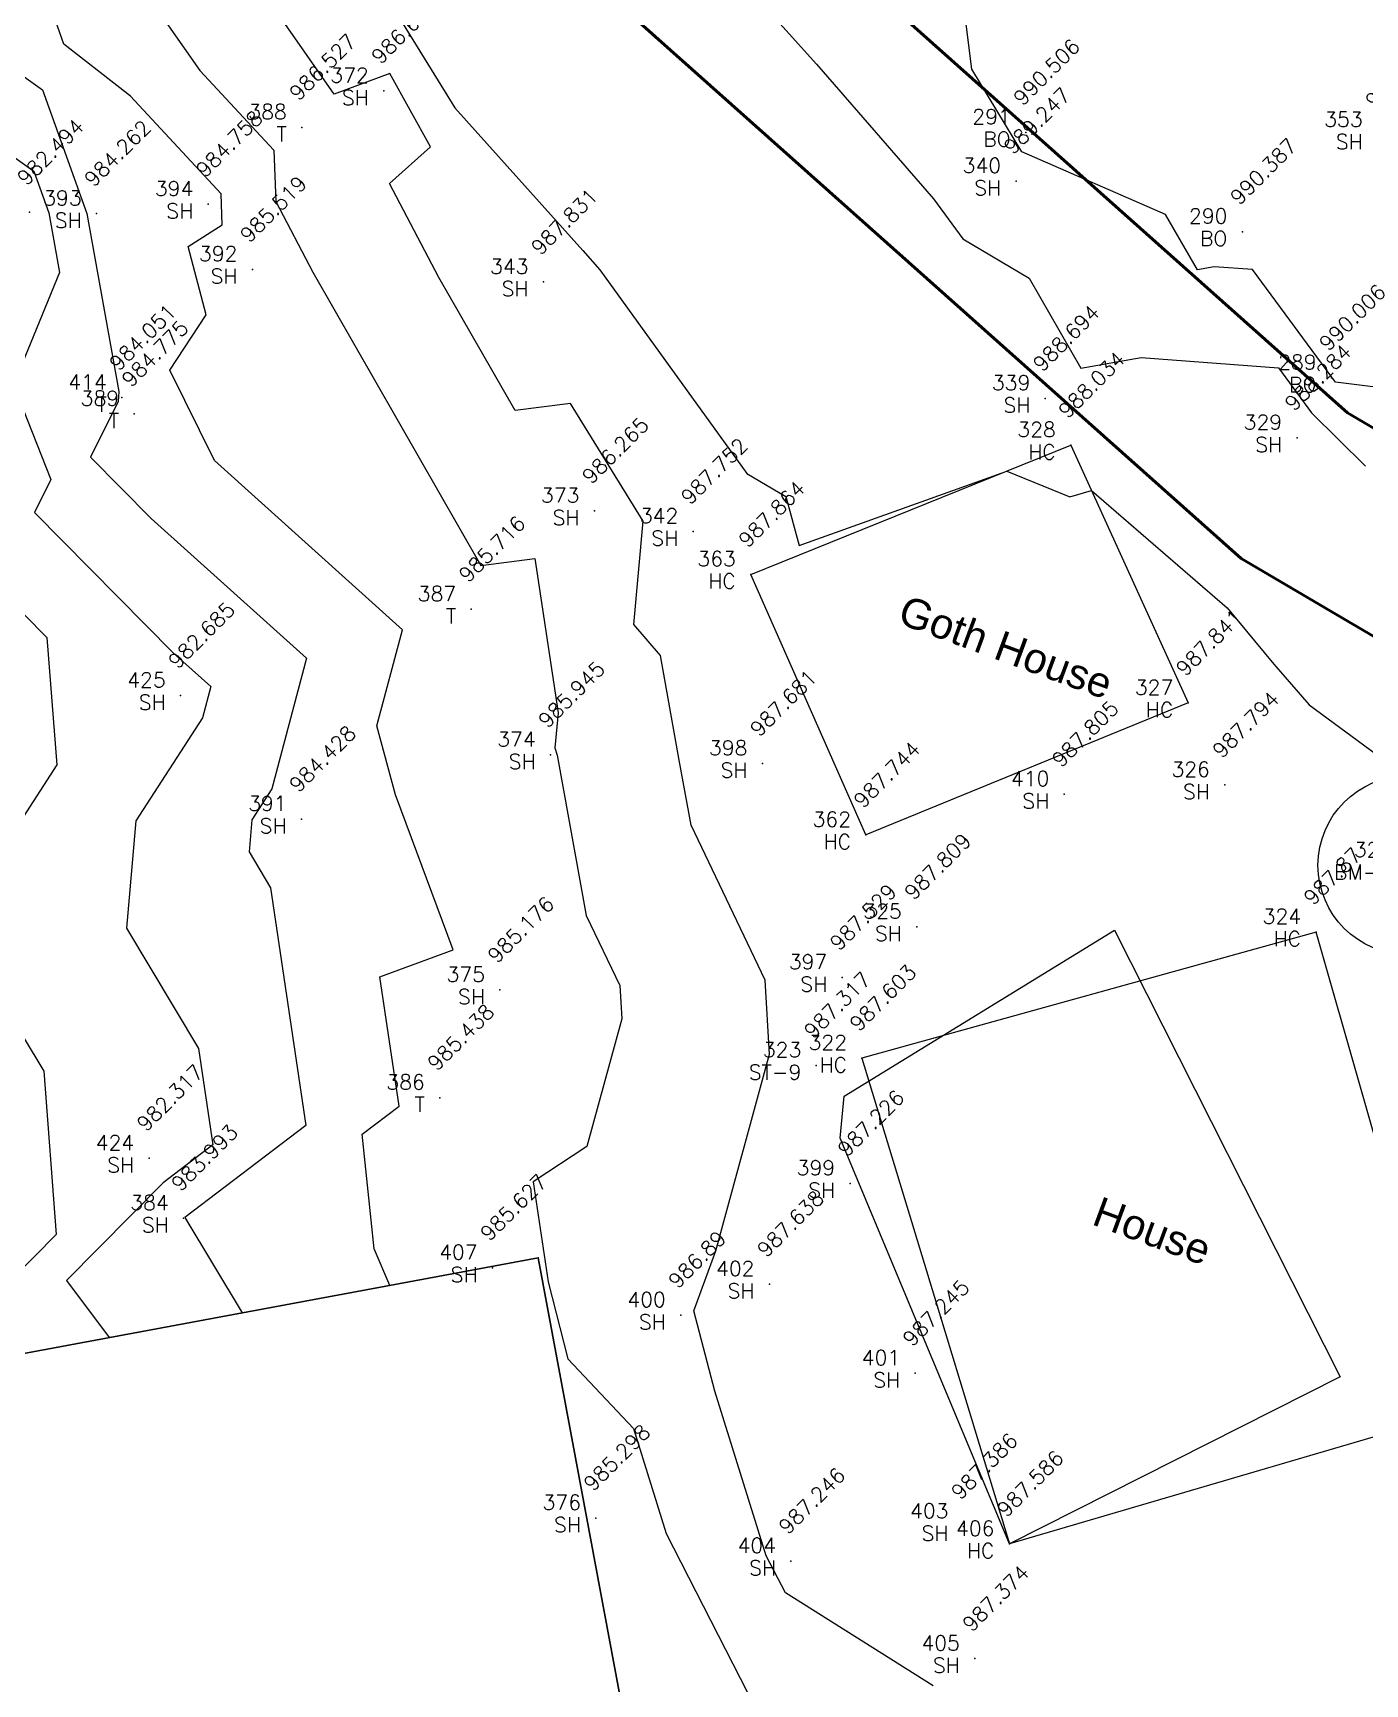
# Model space of a CAD drawing. Header units: metres. Extents: x 319894 to 3389272, y 120 to 6136017.
# Drawn here: x 320783.67 to 320805.95, y 3067860.45 to 3067888.07 of the extents above; entities that cross this region are included whole.
import ezdxf
from ezdxf.enums import TextEntityAlignment as Align

# ---------------------------------------------------------------- set-up
doc = ezdxf.new("R2010")
doc.units = ezdxf.units.M
doc.header["$MEASUREMENT"] = 0
for name, color, linetype in [('BM-2', 7, 'Continuous'), ('BO', 7, 'Continuous'), ('Contour', 254, 'Continuous'), ('HC', 7, 'Continuous'), ('Index_Contour', 8, 'Continuous'), ('Points', 7, 'Continuous'), ('Points-ELV', 6, 'Continuous'), ('Points-NUM', 4, 'Continuous'), ('Points-TXT', 3, 'Continuous'), ('SH', 7, 'Continuous'), ('ST-9', 7, 'Continuous'), ('T', 7, 'Continuous')]:
    doc.layers.add(name, color=color, linetype=linetype)
doc.layers.add('wall', color=4, linetype='Continuous', lineweight=30)
doc.styles.add('romans', font='romans.shx')
doc.styles.get("Standard").update_dxf_attribs({"font": 'arial.ttf'})

# ---------------------------------------------------------------- blocks, each defined once
blk = doc.blocks.new('POINTS')
at = {"layer": 'Points'}
blk.add_line((0, 0), (0, 0), dxfattribs=at)
blk.add_point((0, 0), dxfattribs=at)
at = {"layer": 'Points-ELV', "style": 'romans'}
blk.add_attdef('ELEV', text='', height=1, rotation=45, dxfattribs=at).set_placement((0, 0), align=Align.BOTTOM_LEFT)
at = {"layer": 'Points-NUM', "style": 'romans'}
blk.add_attdef('PTNUM', text='', height=1, dxfattribs=at).set_placement((0, 0), align=Align.BOTTOM_RIGHT)
at = {"layer": 'Points-TXT', "style": 'romans'}
blk.add_attdef('DESC', text='', height=1, dxfattribs=at).set_placement((0, 0), align=Align.BOTTOM_RIGHT)

msp = doc.modelspace()

# ---------------------------------------------------------------- linework, layer by layer
at = {"color": 3, "lineweight": 50, "elevation": 987.586}
for points in [[(320837.849, 3067892.947), (320832.529, 3067891.702), (320832.107, 3067886.102), (320823.962, 3067873.868), (320818.085, 3067874.404), (320805.657, 3067881.713), (320787.148, 3067898.206), (320781.299, 3067903.444), (320777.917, 3067902.345), (320765.452, 3067887.9), (320765.742, 3067881.201), (320760.327, 3067874.569), (320762.69, 3067869.453), (320761.66, 3067864.603), (320762.922, 3067848.287), (320767.166, 3067836.153), (320773.116, 3067821.854), (320784.535, 3067816.74), (320788.414, 3067815.483), (320791.297, 3067813.735), (320805.956, 3067813.505), (320829.07, 3067812.426), (320835.701, 3067815.002), (320840.969, 3067815.97)], [(320837.25, 3067889.726), (320835.355, 3067889.282), (320835.039, 3067885.094), (320825.469, 3067870.719), (320817.143, 3067871.477), (320803.882, 3067879.277), (320785.149, 3067895.968), (320780.584, 3067900.057), (320779.641, 3067899.75), (320768.501, 3067886.841), (320768.788, 3067880.189), (320763.837, 3067874.124), (320765.831, 3067869.806), (320764.684, 3067864.403), (320765.883, 3067848.908), (320769.969, 3067837.226), (320775.428, 3067824.106), (320785.613, 3067819.544), (320789.671, 3067818.229), (320792.157, 3067816.722), (320806.05, 3067816.504), (320828.576, 3067815.452), (320834.88, 3067817.901), (320839.51, 3067818.752)]]:
    msp.add_lwpolyline(points, dxfattribs=at)
at = {"color": 1, "lineweight": 30, "elevation": 987.586}
msp.add_lwpolyline([(320837.849, 3067892.947), (320832.529, 3067891.702), (320832.107, 3067886.102), (320823.962, 3067873.868), (320818.085, 3067874.404), (320805.657, 3067881.713), (320787.148, 3067898.206), (320781.299, 3067903.444), (320777.917, 3067902.345), (320765.452, 3067887.9), (320765.742, 3067881.201), (320760.327, 3067874.569), (320762.69, 3067869.453), (320761.66, 3067864.603), (320762.922, 3067848.287), (320767.166, 3067836.153), (320773.116, 3067821.854), (320784.535, 3067816.74), (320788.414, 3067815.483), (320791.297, 3067813.735), (320805.956, 3067813.505), (320829.07, 3067812.426), (320835.701, 3067815.002), (320840.969, 3067815.97)], dxfattribs=at)
at = {"color": 1, "elevation": 987.586}
msp.add_lwpolyline([(320777.917, 3067902.345), (320765.452, 3067887.9), (320765.742, 3067881.201), (320760.327, 3067874.569), (320762.69, 3067869.453), (320761.66, 3067864.603), (320762.922, 3067848.287), (320767.166, 3067836.153), (320773.116, 3067821.854), (320781.932, 3067817.905), (320791.95, 3067819.881), (320794.953, 3067820.178), (320802.116, 3067822.366), (320808.503, 3067825.368), (320811.983, 3067828.431), (320818.784, 3067836.424), (320822.771, 3067843.302), (320824.889, 3067850.949), (320827.341, 3067862.58), (320827.988, 3067866.319), (320820.168, 3067865.216), (320817.346, 3067874.838), (320805.657, 3067881.713), (320787.148, 3067898.206)], dxfattribs=at)
for points, elevation in [([(320802.995, 3067876.86), (320797.605, 3067874.653), (320795.678, 3067879.011), (320801.029, 3067881.173), (320802.995, 3067876.86)], 987.841), ([(320807.435, 3067864.974), (320805.132, 3067873.029), (320797.538, 3067870.919), (320800.003, 3067862.793)], 987.78), ([(320807.435, 3067864.974), (320800.003, 3067862.793)], 987.78)]:
    msp.add_lwpolyline(points, dxfattribs=dict(elevation=elevation))
at = {"elevation": 987.586}
msp.add_lwpolyline([(320801.761, 3067873.059), (320805.537, 3067865.591), (320800.003, 3067862.793), (320797.174, 3067869.578), (320797.238, 3067870.281)], close=True, dxfattribs=at)
msp.add_circle((320806.658, 3067874.146, 987.873), 1.493)
at = {"layer": 'Contour'}
for points in [[(320770.826, 3067898.965), (320770.971, 3067899.075), (320773.787, 3067897.688), (320775.571, 3067896.267), (320778.802, 3067894.106), (320780.071, 3067894.123), (320781.886, 3067890.288), (320782.118, 3067888.338), (320783.833, 3067887.118), (320784.571, 3067885.048), (320785.107, 3067882.068), (320785.1, 3067881.9), (320784.635, 3067880.973), (320785.652, 3067879.947), (320788.25, 3067877.61), (320787.668, 3067875.424), (320787.334, 3067874.908), (320787.287, 3067874.371), (320787.648, 3067873.767), (320788.237, 3067869.791), (320786.214, 3067868.252), (320787.169, 3067866.658)], [(320769.337, 3067896.968), (320769.602, 3067897.169), (320774.737, 3067894.64), (320775.653, 3067893.91), (320777.312, 3067892.801), (320779.533, 3067892.831), (320780.173, 3067891.48), (320780.591, 3067887.959), (320783.689, 3067885.756), (320783.936, 3067885.061), (320784.116, 3067884.059), (320783.348, 3067882.182), (320783.974, 3067880.599), (320783.696, 3067880.044), (320786.025, 3067877.694), (320786.647, 3067877.134), (320786.508, 3067876.61), (320785.393, 3067874.889), (320785.235, 3067873.096), (320786.44, 3067871.08), (320786.679, 3067869.467), (320785.851, 3067868.836), (320784.236, 3067867.201), (320784.948, 3067866.245)], [(320767.848, 3067894.971), (320768.233, 3067895.263), (320775.687, 3067891.592), (320775.821, 3067891.496), (320776.116, 3067891.5), (320777.043, 3067890.566), (320778.17, 3067888.361), (320779.129, 3067887.561), (320780.423, 3067884.835), (320781.8, 3067882.812), (320781.626, 3067882.388), (320782.848, 3067879.298), (320782.756, 3067879.114), (320783.907, 3067877.953), (320784.07, 3067875.823), (320783.452, 3067874.869), (320783.182, 3067871.82), (320783.852, 3067870.7), (320784.061, 3067867.972), (320782.265, 3067866.153), (320782.531, 3067865.795)], [(320785.601, 3067888.677), (320786.465, 3067887.439), (320787.702, 3067886.105), (320787.736, 3067885.246), (320788.355, 3067884.068), (320791.164, 3067879.162), (320792.068, 3067879.279), (320792.456, 3067876.694), (320792.403, 3067876.107), (320792.442, 3067875.988), (320792.926, 3067873.306), (320793.487, 3067872.133), (320793.519, 3067871.574), (320792.937, 3067869.444), (320792.037, 3067868.849), (320792.289, 3067867.178), (320792.621, 3067865.887), (320793.714, 3067864.723), (320794.264, 3067862.967), (320795.877, 3067859.819)], [(320795.811, 3067888.618), (320796.775, 3067887.544), (320798.737, 3067885.295), (320799.223, 3067884.621), (320800.334, 3067883.966), (320801.2, 3067882.459), (320802.208, 3067882.638), (320804.504, 3067882.468), (320805.055, 3067881.712), (320805.96, 3067880.821)], [(320798.726, 3067860.42), (320796.257, 3067861.975), (320795.938, 3067862.597), (320795.077, 3067865.348), (320794.725, 3067866.695), (320795.091, 3067867.695), (320795.99, 3067870.984), (320795.92, 3067872.222), (320794.679, 3067874.818), (320794.483, 3067875.905), (320794.171, 3067877.652), (320793.723, 3067878.174), (320793.88, 3067879.903), (320792.663, 3067881.871), (320791.736, 3067881.751), (320790.461, 3067883.977), (320789.634, 3067885.55), (320790.32, 3067886.164), (320789.641, 3067887.39), (320788.712, 3067887.042), (320787.692, 3067888.504)], [(320789.865, 3067888.213), (320790.729, 3067886.815), (320792.871, 3067884.428), (320793.155, 3067884.103), (320795.611, 3067880.701), (320796.266, 3067880.315), (320796.485, 3067879.493), (320799.959, 3067880.74), (320801.013, 3067880.306), (320801.376, 3067880.413), (320803.648, 3067878.452), (320804.424, 3067877.51), (320805.02, 3067876.829), (320806.749, 3067875.55)]]:
    msp.add_lwpolyline(points, dxfattribs=at)
at = {"layer": 'Index_Contour'}
for points in [[(320820.556, 3067891.207), (320814.311, 3067886.627), (320813.502, 3067886.245), (320810.818, 3067885.027), (320809.906, 3067884.647), (320808.942, 3067884.988), (320808.392, 3067881.912), (320806.622, 3067882.083), (320805.459, 3067882.227), (320804.069, 3067884.108), (320803.429, 3067884.155), (320803.148, 3067884.105), (320802.616, 3067885.029), (320800.212, 3067886.076), (320799.375, 3067887.462), (320799.107, 3067889.592)], [(320789.643, 3067867.119), (320789.377, 3067867.73), (320789.179, 3067869.647), (320789.795, 3067870.116), (320789.475, 3067872.278), (320790.702, 3067872.732), (320789.736, 3067875.323), (320789.425, 3067876.476), (320789.853, 3067878.086), (320786.711, 3067880.913), (320785.962, 3067882.425), (320786.57, 3067883.354), (320786.267, 3067884.497), (320786.839, 3067884.856), (320786.818, 3067885.379), (320785.306, 3067887.01), (320784.191, 3067887.882), (320783.978, 3067888.481)]]:
    msp.add_lwpolyline(points, dxfattribs=at)
at = {"layer": 'wall'}
msp.add_lwpolyline([(320782.078, 3067865.71), (320782.078, 3067865.71), (320792.125, 3067867.581), (320795.974, 3067846.939)], dxfattribs=at)

# ---------------------------------------------------------------- block references
at = {"layer": 'BM-2', "linetype": 'Continuous'}
ref = msp.add_blockref('POINTS', (320806.658, 3067874.146, 987.873), dxfattribs=at)
ref.add_attrib('PTNUM', '321', dxfattribs={"layer": 'Points-NUM', "height": 0.25, "style": 'romans'}).set_placement((320806.408, 3067874.208, 987.873), align=Align.BOTTOM_RIGHT)
ref.add_attrib('DESC', 'BM-2', dxfattribs={"layer": 'Points-TXT', "height": 0.25, "style": 'romans'}).set_placement((320806.408, 3067873.833, 987.873), align=Align.BOTTOM_RIGHT)
ref.add_attrib('ELEV', '987.873', dxfattribs={"layer": 'Points-ELV', "height": 0.25, "rotation": 45, "style": 'romans'}).set_placement((320806.658, 3067874.521, 987.873), align=Align.BOTTOM_LEFT)
at = {"layer": 'BO', "linetype": 'Continuous'}
ref = msp.add_blockref('POINTS', (320800.276, 3067886.404, 990.506), dxfattribs=at)
ref.add_attrib('PTNUM', '291', dxfattribs={"layer": 'Points-NUM', "height": 0.25, "style": 'romans'}).set_placement((320800.026, 3067886.466, 990.506), align=Align.BOTTOM_RIGHT)
ref.add_attrib('DESC', 'BO', dxfattribs={"layer": 'Points-TXT', "height": 0.25, "style": 'romans'}).set_placement((320800.026, 3067886.091, 990.506), align=Align.BOTTOM_RIGHT)
ref.add_attrib('ELEV', '990.506', dxfattribs={"layer": 'Points-ELV', "height": 0.25, "rotation": 45, "style": 'romans'}).set_placement((320800.276, 3067886.779, 990.506), align=Align.BOTTOM_LEFT)
ref = msp.add_blockref('POINTS', (320803.901, 3067884.742, 990.387), dxfattribs=at)
ref.add_attrib('PTNUM', '290', dxfattribs={"layer": 'Points-NUM', "height": 0.25, "style": 'romans'}).set_placement((320803.651, 3067884.804, 990.387), align=Align.BOTTOM_RIGHT)
ref.add_attrib('DESC', 'BO', dxfattribs={"layer": 'Points-TXT', "height": 0.25, "style": 'romans'}).set_placement((320803.651, 3067884.429, 990.387), align=Align.BOTTOM_RIGHT)
ref.add_attrib('ELEV', '990.387', dxfattribs={"layer": 'Points-ELV', "height": 0.25, "rotation": 45, "style": 'romans'}).set_placement((320803.901, 3067885.117, 990.387), align=Align.BOTTOM_LEFT)
ref = msp.add_blockref('POINTS', (320805.391, 3067882.299, 990.006), dxfattribs=at)
ref.add_attrib('PTNUM', '289', dxfattribs={"layer": 'Points-NUM', "height": 0.25, "style": 'romans'}).set_placement((320805.141, 3067882.361, 990.006), align=Align.BOTTOM_RIGHT)
ref.add_attrib('DESC', 'BO', dxfattribs={"layer": 'Points-TXT', "height": 0.25, "style": 'romans'}).set_placement((320805.141, 3067881.986, 990.006), align=Align.BOTTOM_RIGHT)
ref.add_attrib('ELEV', '990.006', dxfattribs={"layer": 'Points-ELV', "height": 0.25, "rotation": 45, "style": 'romans'}).set_placement((320805.391, 3067882.674, 990.006), align=Align.BOTTOM_LEFT)
at = {"layer": 'HC', "linetype": 'Continuous'}
ref = msp.add_blockref('POINTS', (320801.029, 3067881.173, 988.034), dxfattribs=at)
ref.add_attrib('PTNUM', '328', dxfattribs={"layer": 'Points-NUM', "height": 0.25, "style": 'romans'}).set_placement((320800.779, 3067881.235, 988.034), align=Align.BOTTOM_RIGHT)
ref.add_attrib('DESC', 'HC', dxfattribs={"layer": 'Points-TXT', "height": 0.25, "style": 'romans'}).set_placement((320800.779, 3067880.86, 988.034), align=Align.BOTTOM_RIGHT)
ref.add_attrib('ELEV', '988.034', dxfattribs={"layer": 'Points-ELV', "height": 0.25, "rotation": 45, "style": 'romans'}).set_placement((320801.029, 3067881.548, 988.034), align=Align.BOTTOM_LEFT)
ref = msp.add_blockref('POINTS', (320795.678, 3067879.011, 987.864), dxfattribs=at)
ref.add_attrib('PTNUM', '363', dxfattribs={"layer": 'Points-NUM', "height": 0.25, "style": 'romans'}).set_placement((320795.428, 3067879.073, 987.864), align=Align.BOTTOM_RIGHT)
ref.add_attrib('DESC', 'HC', dxfattribs={"layer": 'Points-TXT', "height": 0.25, "style": 'romans'}).set_placement((320795.428, 3067878.698, 987.864), align=Align.BOTTOM_RIGHT)
ref.add_attrib('ELEV', '987.864', dxfattribs={"layer": 'Points-ELV', "height": 0.25, "rotation": 45, "style": 'romans'}).set_placement((320795.678, 3067879.386, 987.864), align=Align.BOTTOM_LEFT)
ref = msp.add_blockref('POINTS', (320802.995, 3067876.86, 987.841), dxfattribs=at)
ref.add_attrib('PTNUM', '327', dxfattribs={"layer": 'Points-NUM', "height": 0.25, "style": 'romans'}).set_placement((320802.745, 3067876.922, 987.841), align=Align.BOTTOM_RIGHT)
ref.add_attrib('DESC', 'HC', dxfattribs={"layer": 'Points-TXT', "height": 0.25, "style": 'romans'}).set_placement((320802.745, 3067876.547, 987.841), align=Align.BOTTOM_RIGHT)
ref.add_attrib('ELEV', '987.841', dxfattribs={"layer": 'Points-ELV', "height": 0.25, "rotation": 45, "style": 'romans'}).set_placement((320802.995, 3067877.235, 987.841), align=Align.BOTTOM_LEFT)
ref = msp.add_blockref('POINTS', (320797.605, 3067874.653, 987.744), dxfattribs=at)
ref.add_attrib('PTNUM', '362', dxfattribs={"layer": 'Points-NUM', "height": 0.25, "style": 'romans'}).set_placement((320797.355, 3067874.715, 987.744), align=Align.BOTTOM_RIGHT)
ref.add_attrib('DESC', 'HC', dxfattribs={"layer": 'Points-TXT', "height": 0.25, "style": 'romans'}).set_placement((320797.355, 3067874.34, 987.744), align=Align.BOTTOM_RIGHT)
ref.add_attrib('ELEV', '987.744', dxfattribs={"layer": 'Points-ELV', "height": 0.25, "rotation": 45, "style": 'romans'}).set_placement((320797.605, 3067875.028, 987.744), align=Align.BOTTOM_LEFT)
ref = msp.add_blockref('POINTS', (320805.132, 3067873.029, 987.87), dxfattribs=at)
ref.add_attrib('PTNUM', '324', dxfattribs={"layer": 'Points-NUM', "height": 0.25, "style": 'romans'}).set_placement((320804.882, 3067873.091, 987.87), align=Align.BOTTOM_RIGHT)
ref.add_attrib('DESC', 'HC', dxfattribs={"layer": 'Points-TXT', "height": 0.25, "style": 'romans'}).set_placement((320804.882, 3067872.716, 987.87), align=Align.BOTTOM_RIGHT)
ref.add_attrib('ELEV', '987.87', dxfattribs={"layer": 'Points-ELV', "height": 0.25, "rotation": 45, "style": 'romans'}).set_placement((320805.132, 3067873.404, 987.87), align=Align.BOTTOM_LEFT)
ref = msp.add_blockref('POINTS', (320797.538, 3067870.919, 987.603), dxfattribs=at)
ref.add_attrib('PTNUM', '322', dxfattribs={"layer": 'Points-NUM', "height": 0.25, "style": 'romans'}).set_placement((320797.288, 3067870.981, 987.603), align=Align.BOTTOM_RIGHT)
ref.add_attrib('DESC', 'HC', dxfattribs={"layer": 'Points-TXT', "height": 0.25, "style": 'romans'}).set_placement((320797.288, 3067870.606, 987.603), align=Align.BOTTOM_RIGHT)
ref.add_attrib('ELEV', '987.603', dxfattribs={"layer": 'Points-ELV', "height": 0.25, "rotation": 45, "style": 'romans'}).set_placement((320797.538, 3067871.294, 987.603), align=Align.BOTTOM_LEFT)
ref = msp.add_blockref('POINTS', (320800.003, 3067862.793, 987.586), dxfattribs=at)
ref.add_attrib('PTNUM', '406', dxfattribs={"layer": 'Points-NUM', "height": 0.25, "style": 'romans'}).set_placement((320799.753, 3067862.855, 987.586), align=Align.BOTTOM_RIGHT)
ref.add_attrib('DESC', 'HC', dxfattribs={"layer": 'Points-TXT', "height": 0.25, "style": 'romans'}).set_placement((320799.753, 3067862.48, 987.586), align=Align.BOTTOM_RIGHT)
ref.add_attrib('ELEV', '987.586', dxfattribs={"layer": 'Points-ELV', "height": 0.25, "rotation": 45, "style": 'romans'}).set_placement((320800.003, 3067863.168, 987.586), align=Align.BOTTOM_LEFT)
at = {"layer": 'SH', "linetype": 'Continuous'}
ref = msp.add_blockref('POINTS', (320789.539, 3067887.098, 986.657), dxfattribs=at)
ref.add_attrib('PTNUM', '372', dxfattribs={"layer": 'Points-NUM', "height": 0.25, "style": 'romans'}).set_placement((320789.289, 3067887.16, 986.657), align=Align.BOTTOM_RIGHT)
ref.add_attrib('DESC', 'SH', dxfattribs={"layer": 'Points-TXT', "height": 0.25, "style": 'romans'}).set_placement((320789.289, 3067886.785, 986.657), align=Align.BOTTOM_RIGHT)
ref.add_attrib('ELEV', '986.657', dxfattribs={"layer": 'Points-ELV', "height": 0.25, "rotation": 45, "style": 'romans'}).set_placement((320789.539, 3067887.473, 986.657), align=Align.BOTTOM_LEFT)
ref = msp.add_blockref('POINTS', (320806.162, 3067886.361, 990.264), dxfattribs=at)
ref.add_attrib('PTNUM', '353', dxfattribs={"layer": 'Points-NUM', "height": 0.25, "style": 'romans'}).set_placement((320805.912, 3067886.423, 990.264), align=Align.BOTTOM_RIGHT)
ref.add_attrib('DESC', 'SH', dxfattribs={"layer": 'Points-TXT', "height": 0.25, "style": 'romans'}).set_placement((320805.912, 3067886.048, 990.264), align=Align.BOTTOM_RIGHT)
ref.add_attrib('ELEV', '990.264', dxfattribs={"layer": 'Points-ELV', "height": 0.25, "rotation": 45, "style": 'romans'}).set_placement((320806.162, 3067886.736, 990.264), align=Align.BOTTOM_LEFT)
ref = msp.add_blockref('POINTS', (320800.115, 3067885.589, 989.247), dxfattribs=at)
ref.add_attrib('PTNUM', '340', dxfattribs={"layer": 'Points-NUM', "height": 0.25, "style": 'romans'}).set_placement((320799.865, 3067885.651, 989.247), align=Align.BOTTOM_RIGHT)
ref.add_attrib('DESC', 'SH', dxfattribs={"layer": 'Points-TXT', "height": 0.25, "style": 'romans'}).set_placement((320799.865, 3067885.276, 989.247), align=Align.BOTTOM_RIGHT)
ref.add_attrib('ELEV', '989.247', dxfattribs={"layer": 'Points-ELV', "height": 0.25, "rotation": 45, "style": 'romans'}).set_placement((320800.115, 3067885.964, 989.247), align=Align.BOTTOM_LEFT)
ref = msp.add_blockref('POINTS', (320786.604, 3067885.203, 984.758), dxfattribs=at)
ref.add_attrib('PTNUM', '394', dxfattribs={"layer": 'Points-NUM', "height": 0.25, "style": 'romans'}).set_placement((320786.354, 3067885.265, 984.758), align=Align.BOTTOM_RIGHT)
ref.add_attrib('DESC', 'SH', dxfattribs={"layer": 'Points-TXT', "height": 0.25, "style": 'romans'}).set_placement((320786.354, 3067884.89, 984.758), align=Align.BOTTOM_RIGHT)
ref.add_attrib('ELEV', '984.758', dxfattribs={"layer": 'Points-ELV', "height": 0.25, "rotation": 45, "style": 'romans'}).set_placement((320786.604, 3067885.578, 984.758), align=Align.BOTTOM_LEFT)
ref = msp.add_blockref('POINTS', (320783.615, 3067885.067, 982.494), dxfattribs=at)
ref.add_attrib('PTNUM', '426', dxfattribs={"layer": 'Points-NUM', "height": 0.25, "style": 'romans'}).set_placement((320783.365, 3067885.129, 982.494), align=Align.BOTTOM_RIGHT)
ref.add_attrib('DESC', 'SH', dxfattribs={"layer": 'Points-TXT', "height": 0.25, "style": 'romans'}).set_placement((320783.365, 3067884.754, 982.494), align=Align.BOTTOM_RIGHT)
ref.add_attrib('ELEV', '982.494', dxfattribs={"layer": 'Points-ELV', "height": 0.25, "rotation": 45, "style": 'romans'}).set_placement((320783.615, 3067885.442, 982.494), align=Align.BOTTOM_LEFT)
ref = msp.add_blockref('POINTS', (320784.737, 3067885.045, 984.262), dxfattribs=at)
ref.add_attrib('PTNUM', '393', dxfattribs={"layer": 'Points-NUM', "height": 0.25, "style": 'romans'}).set_placement((320784.487, 3067885.107, 984.262), align=Align.BOTTOM_RIGHT)
ref.add_attrib('DESC', 'SH', dxfattribs={"layer": 'Points-TXT', "height": 0.25, "style": 'romans'}).set_placement((320784.487, 3067884.732, 984.262), align=Align.BOTTOM_RIGHT)
ref.add_attrib('ELEV', '984.262', dxfattribs={"layer": 'Points-ELV', "height": 0.25, "rotation": 45, "style": 'romans'}).set_placement((320784.737, 3067885.42, 984.262), align=Align.BOTTOM_LEFT)
ref = msp.add_blockref('POINTS', (320787.342, 3067884.112, 985.519), dxfattribs=at)
ref.add_attrib('PTNUM', '392', dxfattribs={"layer": 'Points-NUM', "height": 0.25, "style": 'romans'}).set_placement((320787.092, 3067884.174, 985.519), align=Align.BOTTOM_RIGHT)
ref.add_attrib('DESC', 'SH', dxfattribs={"layer": 'Points-TXT', "height": 0.25, "style": 'romans'}).set_placement((320787.092, 3067883.799, 985.519), align=Align.BOTTOM_RIGHT)
ref.add_attrib('ELEV', '985.519', dxfattribs={"layer": 'Points-ELV', "height": 0.25, "rotation": 45, "style": 'romans'}).set_placement((320787.342, 3067884.487, 985.519), align=Align.BOTTOM_LEFT)
ref = msp.add_blockref('POINTS', (320792.211, 3067883.902, 987.831), dxfattribs=at)
ref.add_attrib('PTNUM', '343', dxfattribs={"layer": 'Points-NUM', "height": 0.25, "style": 'romans'}).set_placement((320791.961, 3067883.964, 987.831), align=Align.BOTTOM_RIGHT)
ref.add_attrib('DESC', 'SH', dxfattribs={"layer": 'Points-TXT', "height": 0.25, "style": 'romans'}).set_placement((320791.961, 3067883.589, 987.831), align=Align.BOTTOM_RIGHT)
ref.add_attrib('ELEV', '987.831', dxfattribs={"layer": 'Points-ELV', "height": 0.25, "rotation": 45, "style": 'romans'}).set_placement((320792.211, 3067884.277, 987.831), align=Align.BOTTOM_LEFT)
ref = msp.add_blockref('POINTS', (320800.604, 3067881.955, 988.694), dxfattribs=at)
ref.add_attrib('PTNUM', '339', dxfattribs={"layer": 'Points-NUM', "height": 0.25, "style": 'romans'}).set_placement((320800.354, 3067882.017, 988.694), align=Align.BOTTOM_RIGHT)
ref.add_attrib('DESC', 'SH', dxfattribs={"layer": 'Points-TXT', "height": 0.25, "style": 'romans'}).set_placement((320800.354, 3067881.642, 988.694), align=Align.BOTTOM_RIGHT)
ref.add_attrib('ELEV', '988.694', dxfattribs={"layer": 'Points-ELV', "height": 0.25, "rotation": 45, "style": 'romans'}).set_placement((320800.604, 3067882.33, 988.694), align=Align.BOTTOM_LEFT)
ref = msp.add_blockref('POINTS', (320804.815, 3067881.295, 988.284), dxfattribs=at)
ref.add_attrib('PTNUM', '329', dxfattribs={"layer": 'Points-NUM', "height": 0.25, "style": 'romans'}).set_placement((320804.565, 3067881.357, 988.284), align=Align.BOTTOM_RIGHT)
ref.add_attrib('DESC', 'SH', dxfattribs={"layer": 'Points-TXT', "height": 0.25, "style": 'romans'}).set_placement((320804.565, 3067880.982, 988.284), align=Align.BOTTOM_RIGHT)
ref.add_attrib('ELEV', '988.284', dxfattribs={"layer": 'Points-ELV', "height": 0.25, "rotation": 45, "style": 'romans'}).set_placement((320804.815, 3067881.67, 988.284), align=Align.BOTTOM_LEFT)
ref = msp.add_blockref('POINTS', (320793.063, 3067880.074, 986.265), dxfattribs=at)
ref.add_attrib('PTNUM', '373', dxfattribs={"layer": 'Points-NUM', "height": 0.25, "style": 'romans'}).set_placement((320792.813, 3067880.136, 986.265), align=Align.BOTTOM_RIGHT)
ref.add_attrib('DESC', 'SH', dxfattribs={"layer": 'Points-TXT', "height": 0.25, "style": 'romans'}).set_placement((320792.813, 3067879.761, 986.265), align=Align.BOTTOM_RIGHT)
ref.add_attrib('ELEV', '986.265', dxfattribs={"layer": 'Points-ELV', "height": 0.25, "rotation": 45, "style": 'romans'}).set_placement((320793.063, 3067880.449, 986.265), align=Align.BOTTOM_LEFT)
ref = msp.add_blockref('POINTS', (320794.715, 3067879.729, 987.752), dxfattribs=at)
ref.add_attrib('PTNUM', '342', dxfattribs={"layer": 'Points-NUM', "height": 0.25, "style": 'romans'}).set_placement((320794.465, 3067879.791, 987.752), align=Align.BOTTOM_RIGHT)
ref.add_attrib('DESC', 'SH', dxfattribs={"layer": 'Points-TXT', "height": 0.25, "style": 'romans'}).set_placement((320794.465, 3067879.416, 987.752), align=Align.BOTTOM_RIGHT)
ref.add_attrib('ELEV', '987.752', dxfattribs={"layer": 'Points-ELV', "height": 0.25, "rotation": 45, "style": 'romans'}).set_placement((320794.715, 3067880.104, 987.752), align=Align.BOTTOM_LEFT)
ref = msp.add_blockref('POINTS', (320786.142, 3067876.984, 982.685), dxfattribs=at)
ref.add_attrib('PTNUM', '425', dxfattribs={"layer": 'Points-NUM', "height": 0.25, "style": 'romans'}).set_placement((320785.892, 3067877.046, 982.685), align=Align.BOTTOM_RIGHT)
ref.add_attrib('DESC', 'SH', dxfattribs={"layer": 'Points-TXT', "height": 0.25, "style": 'romans'}).set_placement((320785.892, 3067876.671, 982.685), align=Align.BOTTOM_RIGHT)
ref.add_attrib('ELEV', '982.685', dxfattribs={"layer": 'Points-ELV', "height": 0.25, "rotation": 45, "style": 'romans'}).set_placement((320786.142, 3067877.359, 982.685), align=Align.BOTTOM_LEFT)
ref = msp.add_blockref('POINTS', (320792.33, 3067875.993, 985.945), dxfattribs=at)
ref.add_attrib('PTNUM', '374', dxfattribs={"layer": 'Points-NUM', "height": 0.25, "style": 'romans'}).set_placement((320792.08, 3067876.055, 985.945), align=Align.BOTTOM_RIGHT)
ref.add_attrib('DESC', 'SH', dxfattribs={"layer": 'Points-TXT', "height": 0.25, "style": 'romans'}).set_placement((320792.08, 3067875.68, 985.945), align=Align.BOTTOM_RIGHT)
ref.add_attrib('ELEV', '985.945', dxfattribs={"layer": 'Points-ELV', "height": 0.25, "rotation": 45, "style": 'romans'}).set_placement((320792.33, 3067876.368, 985.945), align=Align.BOTTOM_LEFT)
ref = msp.add_blockref('POINTS', (320795.872, 3067875.848, 987.681), dxfattribs=at)
ref.add_attrib('PTNUM', '398', dxfattribs={"layer": 'Points-NUM', "height": 0.25, "style": 'romans'}).set_placement((320795.622, 3067875.91, 987.681), align=Align.BOTTOM_RIGHT)
ref.add_attrib('DESC', 'SH', dxfattribs={"layer": 'Points-TXT', "height": 0.25, "style": 'romans'}).set_placement((320795.622, 3067875.535, 987.681), align=Align.BOTTOM_RIGHT)
ref.add_attrib('ELEV', '987.681', dxfattribs={"layer": 'Points-ELV', "height": 0.25, "rotation": 45, "style": 'romans'}).set_placement((320795.872, 3067876.223, 987.681), align=Align.BOTTOM_LEFT)
ref = msp.add_blockref('POINTS', (320803.607, 3067875.489, 987.794), dxfattribs=at)
ref.add_attrib('PTNUM', '326', dxfattribs={"layer": 'Points-NUM', "height": 0.25, "style": 'romans'}).set_placement((320803.357, 3067875.551, 987.794), align=Align.BOTTOM_RIGHT)
ref.add_attrib('DESC', 'SH', dxfattribs={"layer": 'Points-TXT', "height": 0.25, "style": 'romans'}).set_placement((320803.357, 3067875.176, 987.794), align=Align.BOTTOM_RIGHT)
ref.add_attrib('ELEV', '987.794', dxfattribs={"layer": 'Points-ELV', "height": 0.25, "rotation": 45, "style": 'romans'}).set_placement((320803.607, 3067875.864, 987.794), align=Align.BOTTOM_LEFT)
ref = msp.add_blockref('POINTS', (320800.921, 3067875.334, 987.805), dxfattribs=at)
ref.add_attrib('PTNUM', '410', dxfattribs={"layer": 'Points-NUM', "height": 0.25, "style": 'romans'}).set_placement((320800.671, 3067875.396, 987.805), align=Align.BOTTOM_RIGHT)
ref.add_attrib('DESC', 'SH', dxfattribs={"layer": 'Points-TXT', "height": 0.25, "style": 'romans'}).set_placement((320800.671, 3067875.021, 987.805), align=Align.BOTTOM_RIGHT)
ref.add_attrib('ELEV', '987.805', dxfattribs={"layer": 'Points-ELV', "height": 0.25, "rotation": 45, "style": 'romans'}).set_placement((320800.921, 3067875.709, 987.805), align=Align.BOTTOM_LEFT)
ref = msp.add_blockref('POINTS', (320788.165, 3067874.917, 984.428), dxfattribs=at)
ref.add_attrib('PTNUM', '391', dxfattribs={"layer": 'Points-NUM', "height": 0.25, "style": 'romans'}).set_placement((320787.915, 3067874.979, 984.428), align=Align.BOTTOM_RIGHT)
ref.add_attrib('DESC', 'SH', dxfattribs={"layer": 'Points-TXT', "height": 0.25, "style": 'romans'}).set_placement((320787.915, 3067874.604, 984.428), align=Align.BOTTOM_RIGHT)
ref.add_attrib('ELEV', '984.428', dxfattribs={"layer": 'Points-ELV', "height": 0.25, "rotation": 45, "style": 'romans'}).set_placement((320788.165, 3067875.292, 984.428), align=Align.BOTTOM_LEFT)
ref = msp.add_blockref('POINTS', (320798.454, 3067873.116, 987.809), dxfattribs=at)
ref.add_attrib('PTNUM', '325', dxfattribs={"layer": 'Points-NUM', "height": 0.25, "style": 'romans'}).set_placement((320798.204, 3067873.178, 987.809), align=Align.BOTTOM_RIGHT)
ref.add_attrib('DESC', 'SH', dxfattribs={"layer": 'Points-TXT', "height": 0.25, "style": 'romans'}).set_placement((320798.204, 3067872.803, 987.809), align=Align.BOTTOM_RIGHT)
ref.add_attrib('ELEV', '987.809', dxfattribs={"layer": 'Points-ELV', "height": 0.25, "rotation": 45, "style": 'romans'}).set_placement((320798.454, 3067873.491, 987.809), align=Align.BOTTOM_LEFT)
ref = msp.add_blockref('POINTS', (320797.207, 3067872.269, 987.529), dxfattribs=at)
ref.add_attrib('PTNUM', '397', dxfattribs={"layer": 'Points-NUM', "height": 0.25, "style": 'romans'}).set_placement((320796.957, 3067872.331, 987.529), align=Align.BOTTOM_RIGHT)
ref.add_attrib('DESC', 'SH', dxfattribs={"layer": 'Points-TXT', "height": 0.25, "style": 'romans'}).set_placement((320796.957, 3067871.956, 987.529), align=Align.BOTTOM_RIGHT)
ref.add_attrib('ELEV', '987.529', dxfattribs={"layer": 'Points-ELV', "height": 0.25, "rotation": 45, "style": 'romans'}).set_placement((320797.207, 3067872.644, 987.529), align=Align.BOTTOM_LEFT)
ref = msp.add_blockref('POINTS', (320791.482, 3067872.06, 985.176), dxfattribs=at)
ref.add_attrib('PTNUM', '375', dxfattribs={"layer": 'Points-NUM', "height": 0.25, "style": 'romans'}).set_placement((320791.232, 3067872.122, 985.176), align=Align.BOTTOM_RIGHT)
ref.add_attrib('DESC', 'SH', dxfattribs={"layer": 'Points-TXT', "height": 0.25, "style": 'romans'}).set_placement((320791.232, 3067871.747, 985.176), align=Align.BOTTOM_RIGHT)
ref.add_attrib('ELEV', '985.176', dxfattribs={"layer": 'Points-ELV', "height": 0.25, "rotation": 45, "style": 'romans'}).set_placement((320791.482, 3067872.435, 985.176), align=Align.BOTTOM_LEFT)
ref = msp.add_blockref('POINTS', (320785.615, 3067869.245, 982.317), dxfattribs=at)
ref.add_attrib('PTNUM', '424', dxfattribs={"layer": 'Points-NUM', "height": 0.25, "style": 'romans'}).set_placement((320785.365, 3067869.307, 982.317), align=Align.BOTTOM_RIGHT)
ref.add_attrib('DESC', 'SH', dxfattribs={"layer": 'Points-TXT', "height": 0.25, "style": 'romans'}).set_placement((320785.365, 3067868.932, 982.317), align=Align.BOTTOM_RIGHT)
ref.add_attrib('ELEV', '982.317', dxfattribs={"layer": 'Points-ELV', "height": 0.25, "rotation": 45, "style": 'romans'}).set_placement((320785.615, 3067869.62, 982.317), align=Align.BOTTOM_LEFT)
ref = msp.add_blockref('POINTS', (320797.338, 3067868.823, 987.226), dxfattribs=at)
ref.add_attrib('PTNUM', '399', dxfattribs={"layer": 'Points-NUM', "height": 0.25, "style": 'romans'}).set_placement((320797.088, 3067868.885, 987.226), align=Align.BOTTOM_RIGHT)
ref.add_attrib('DESC', 'SH', dxfattribs={"layer": 'Points-TXT', "height": 0.25, "style": 'romans'}).set_placement((320797.088, 3067868.51, 987.226), align=Align.BOTTOM_RIGHT)
ref.add_attrib('ELEV', '987.226', dxfattribs={"layer": 'Points-ELV', "height": 0.25, "rotation": 45, "style": 'romans'}).set_placement((320797.338, 3067869.198, 987.226), align=Align.BOTTOM_LEFT)
ref = msp.add_blockref('POINTS', (320786.193, 3067868.242, 983.993), dxfattribs=at)
ref.add_attrib('PTNUM', '384', dxfattribs={"layer": 'Points-NUM', "height": 0.25, "style": 'romans'}).set_placement((320785.943, 3067868.304, 983.993), align=Align.BOTTOM_RIGHT)
ref.add_attrib('DESC', 'SH', dxfattribs={"layer": 'Points-TXT', "height": 0.25, "style": 'romans'}).set_placement((320785.943, 3067867.929, 983.993), align=Align.BOTTOM_RIGHT)
ref.add_attrib('ELEV', '983.993', dxfattribs={"layer": 'Points-ELV', "height": 0.25, "rotation": 45, "style": 'romans'}).set_placement((320786.193, 3067868.617, 983.993), align=Align.BOTTOM_LEFT)
ref = msp.add_blockref('POINTS', (320791.359, 3067867.412, 985.627), dxfattribs=at)
ref.add_attrib('PTNUM', '407', dxfattribs={"layer": 'Points-NUM', "height": 0.25, "style": 'romans'}).set_placement((320791.109, 3067867.474, 985.627), align=Align.BOTTOM_RIGHT)
ref.add_attrib('DESC', 'SH', dxfattribs={"layer": 'Points-TXT', "height": 0.25, "style": 'romans'}).set_placement((320791.109, 3067867.099, 985.627), align=Align.BOTTOM_RIGHT)
ref.add_attrib('ELEV', '985.627', dxfattribs={"layer": 'Points-ELV', "height": 0.25, "rotation": 45, "style": 'romans'}).set_placement((320791.359, 3067867.787, 985.627), align=Align.BOTTOM_LEFT)
ref = msp.add_blockref('POINTS', (320795.99, 3067867.139, 987.638), dxfattribs=at)
ref.add_attrib('PTNUM', '402', dxfattribs={"layer": 'Points-NUM', "height": 0.25, "style": 'romans'}).set_placement((320795.74, 3067867.201, 987.638), align=Align.BOTTOM_RIGHT)
ref.add_attrib('DESC', 'SH', dxfattribs={"layer": 'Points-TXT', "height": 0.25, "style": 'romans'}).set_placement((320795.74, 3067866.826, 987.638), align=Align.BOTTOM_RIGHT)
ref.add_attrib('ELEV', '987.638', dxfattribs={"layer": 'Points-ELV', "height": 0.25, "rotation": 45, "style": 'romans'}).set_placement((320795.99, 3067867.514, 987.638), align=Align.BOTTOM_LEFT)
ref = msp.add_blockref('POINTS', (320794.507, 3067866.619, 986.89), dxfattribs=at)
ref.add_attrib('PTNUM', '400', dxfattribs={"layer": 'Points-NUM', "height": 0.25, "style": 'romans'}).set_placement((320794.257, 3067866.681, 986.89), align=Align.BOTTOM_RIGHT)
ref.add_attrib('DESC', 'SH', dxfattribs={"layer": 'Points-TXT', "height": 0.25, "style": 'romans'}).set_placement((320794.257, 3067866.306, 986.89), align=Align.BOTTOM_RIGHT)
ref.add_attrib('ELEV', '986.89', dxfattribs={"layer": 'Points-ELV', "height": 0.25, "rotation": 45, "style": 'romans'}).set_placement((320794.507, 3067866.994, 986.89), align=Align.BOTTOM_LEFT)
ref = msp.add_blockref('POINTS', (320798.426, 3067865.648, 987.245), dxfattribs=at)
ref.add_attrib('PTNUM', '401', dxfattribs={"layer": 'Points-NUM', "height": 0.25, "style": 'romans'}).set_placement((320798.176, 3067865.71, 987.245), align=Align.BOTTOM_RIGHT)
ref.add_attrib('DESC', 'SH', dxfattribs={"layer": 'Points-TXT', "height": 0.25, "style": 'romans'}).set_placement((320798.176, 3067865.335, 987.245), align=Align.BOTTOM_RIGHT)
ref.add_attrib('ELEV', '987.245', dxfattribs={"layer": 'Points-ELV', "height": 0.25, "rotation": 45, "style": 'romans'}).set_placement((320798.426, 3067866.023, 987.245), align=Align.BOTTOM_LEFT)
ref = msp.add_blockref('POINTS', (320793.088, 3067863.227, 985.298), dxfattribs=at)
ref.add_attrib('PTNUM', '376', dxfattribs={"layer": 'Points-NUM', "height": 0.25, "style": 'romans'}).set_placement((320792.838, 3067863.289, 985.298), align=Align.BOTTOM_RIGHT)
ref.add_attrib('DESC', 'SH', dxfattribs={"layer": 'Points-TXT', "height": 0.25, "style": 'romans'}).set_placement((320792.838, 3067862.914, 985.298), align=Align.BOTTOM_RIGHT)
ref.add_attrib('ELEV', '985.298', dxfattribs={"layer": 'Points-ELV', "height": 0.25, "rotation": 45, "style": 'romans'}).set_placement((320793.088, 3067863.602, 985.298), align=Align.BOTTOM_LEFT)
ref = msp.add_blockref('POINTS', (320799.235, 3067863.085, 987.386), dxfattribs=at)
ref.add_attrib('PTNUM', '403', dxfattribs={"layer": 'Points-NUM', "height": 0.25, "style": 'romans'}).set_placement((320798.985, 3067863.147, 987.386), align=Align.BOTTOM_RIGHT)
ref.add_attrib('DESC', 'SH', dxfattribs={"layer": 'Points-TXT', "height": 0.25, "style": 'romans'}).set_placement((320798.985, 3067862.772, 987.386), align=Align.BOTTOM_RIGHT)
ref.add_attrib('ELEV', '987.386', dxfattribs={"layer": 'Points-ELV', "height": 0.25, "rotation": 45, "style": 'romans'}).set_placement((320799.235, 3067863.46, 987.386), align=Align.BOTTOM_LEFT)
ref = msp.add_blockref('POINTS', (320796.35, 3067862.506, 987.246), dxfattribs=at)
ref.add_attrib('PTNUM', '404', dxfattribs={"layer": 'Points-NUM', "height": 0.25, "style": 'romans'}).set_placement((320796.1, 3067862.568, 987.246), align=Align.BOTTOM_RIGHT)
ref.add_attrib('DESC', 'SH', dxfattribs={"layer": 'Points-TXT', "height": 0.25, "style": 'romans'}).set_placement((320796.1, 3067862.193, 987.246), align=Align.BOTTOM_RIGHT)
ref.add_attrib('ELEV', '987.246', dxfattribs={"layer": 'Points-ELV', "height": 0.25, "rotation": 45, "style": 'romans'}).set_placement((320796.35, 3067862.881, 987.246), align=Align.BOTTOM_LEFT)
ref = msp.add_blockref('POINTS', (320799.425, 3067860.876, 987.374), dxfattribs=at)
ref.add_attrib('PTNUM', '405', dxfattribs={"layer": 'Points-NUM', "height": 0.25, "style": 'romans'}).set_placement((320799.175, 3067860.938, 987.374), align=Align.BOTTOM_RIGHT)
ref.add_attrib('DESC', 'SH', dxfattribs={"layer": 'Points-TXT', "height": 0.25, "style": 'romans'}).set_placement((320799.175, 3067860.563, 987.374), align=Align.BOTTOM_RIGHT)
ref.add_attrib('ELEV', '987.374', dxfattribs={"layer": 'Points-ELV', "height": 0.25, "rotation": 45, "style": 'romans'}).set_placement((320799.425, 3067861.251, 987.374), align=Align.BOTTOM_LEFT)
at = {"layer": 'ST-9', "linetype": 'Continuous'}
ref = msp.add_blockref('POINTS', (320796.773, 3067870.797, 987.317), dxfattribs=at)
ref.add_attrib('PTNUM', '323', dxfattribs={"layer": 'Points-NUM', "height": 0.25, "style": 'romans'}).set_placement((320796.523, 3067870.859, 987.317), align=Align.BOTTOM_RIGHT)
ref.add_attrib('DESC', 'ST-9', dxfattribs={"layer": 'Points-TXT', "height": 0.25, "style": 'romans'}).set_placement((320796.523, 3067870.484, 987.317), align=Align.BOTTOM_RIGHT)
ref.add_attrib('ELEV', '987.317', dxfattribs={"layer": 'Points-ELV', "height": 0.25, "rotation": 45, "style": 'romans'}).set_placement((320796.773, 3067871.172, 987.317), align=Align.BOTTOM_LEFT)
at = {"layer": 'T', "linetype": 'Continuous'}
ref = msp.add_blockref('POINTS', (320788.167, 3067886.488, 986.527), dxfattribs=at)
ref.add_attrib('PTNUM', '388', dxfattribs={"layer": 'Points-NUM', "height": 0.25, "style": 'romans'}).set_placement((320787.917, 3067886.55, 986.527), align=Align.BOTTOM_RIGHT)
ref.add_attrib('DESC', 'T', dxfattribs={"layer": 'Points-TXT', "height": 0.25, "style": 'romans'}).set_placement((320787.917, 3067886.175, 986.527), align=Align.BOTTOM_RIGHT)
ref.add_attrib('ELEV', '986.527', dxfattribs={"layer": 'Points-ELV', "height": 0.25, "rotation": 45, "style": 'romans'}).set_placement((320788.167, 3067886.863, 986.527), align=Align.BOTTOM_LEFT)
ref = msp.add_blockref('POINTS', (320785.157, 3067881.967, 984.051), dxfattribs=at)
ref.add_attrib('PTNUM', '414', dxfattribs={"layer": 'Points-NUM', "height": 0.25, "style": 'romans'}).set_placement((320784.907, 3067882.029, 984.051), align=Align.BOTTOM_RIGHT)
ref.add_attrib('DESC', 'T', dxfattribs={"layer": 'Points-TXT', "height": 0.25, "style": 'romans'}).set_placement((320784.907, 3067881.654, 984.051), align=Align.BOTTOM_RIGHT)
ref.add_attrib('ELEV', '984.051', dxfattribs={"layer": 'Points-ELV', "height": 0.25, "rotation": 45, "style": 'romans'}).set_placement((320785.157, 3067882.342, 984.051), align=Align.BOTTOM_LEFT)
ref = msp.add_blockref('POINTS', (320785.363, 3067881.694, 984.775), dxfattribs=at)
ref.add_attrib('PTNUM', '389', dxfattribs={"layer": 'Points-NUM', "height": 0.25, "style": 'romans'}).set_placement((320785.113, 3067881.756, 984.775), align=Align.BOTTOM_RIGHT)
ref.add_attrib('DESC', 'T', dxfattribs={"layer": 'Points-TXT', "height": 0.25, "style": 'romans'}).set_placement((320785.113, 3067881.381, 984.775), align=Align.BOTTOM_RIGHT)
ref.add_attrib('ELEV', '984.775', dxfattribs={"layer": 'Points-ELV', "height": 0.25, "rotation": 45, "style": 'romans'}).set_placement((320785.363, 3067882.069, 984.775), align=Align.BOTTOM_LEFT)
ref = msp.add_blockref('POINTS', (320791.001, 3067878.427, 985.716), dxfattribs=at)
ref.add_attrib('PTNUM', '387', dxfattribs={"layer": 'Points-NUM', "height": 0.25, "style": 'romans'}).set_placement((320790.751, 3067878.489, 985.716), align=Align.BOTTOM_RIGHT)
ref.add_attrib('DESC', 'T', dxfattribs={"layer": 'Points-TXT', "height": 0.25, "style": 'romans'}).set_placement((320790.751, 3067878.114, 985.716), align=Align.BOTTOM_RIGHT)
ref.add_attrib('ELEV', '985.716', dxfattribs={"layer": 'Points-ELV', "height": 0.25, "rotation": 45, "style": 'romans'}).set_placement((320791.001, 3067878.802, 985.716), align=Align.BOTTOM_LEFT)
ref = msp.add_blockref('POINTS', (320790.477, 3067870.258, 985.438), dxfattribs=at)
ref.add_attrib('PTNUM', '386', dxfattribs={"layer": 'Points-NUM', "height": 0.25, "style": 'romans'}).set_placement((320790.227, 3067870.32, 985.438), align=Align.BOTTOM_RIGHT)
ref.add_attrib('DESC', 'T', dxfattribs={"layer": 'Points-TXT', "height": 0.25, "style": 'romans'}).set_placement((320790.227, 3067869.945, 985.438), align=Align.BOTTOM_RIGHT)
ref.add_attrib('ELEV', '985.438', dxfattribs={"layer": 'Points-ELV', "height": 0.25, "rotation": 45, "style": 'romans'}).set_placement((320790.477, 3067870.633, 985.438), align=Align.BOTTOM_LEFT)

# ---------------------------------------------------------------- texts
at = {"color": 0, "char_height": 0.5, "attachment_point": 1, "rotation": 339.7511}
for s, insert in [('Goth House', (320798.283, 3067878.674)), ('House', (320801.534, 3067868.614))]:
    msp.add_mtext_dynamic_manual_height_columns(s, width=11.37443, gutter_width=1, heights=[0], dxfattribs=dict(at, insert=insert))

doc.saveas('drawing.dxf')
